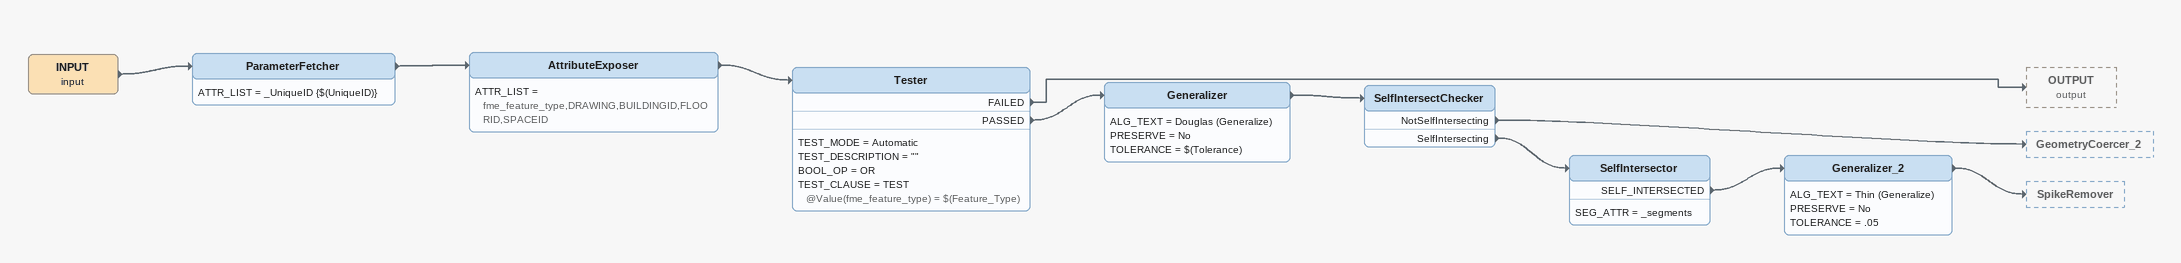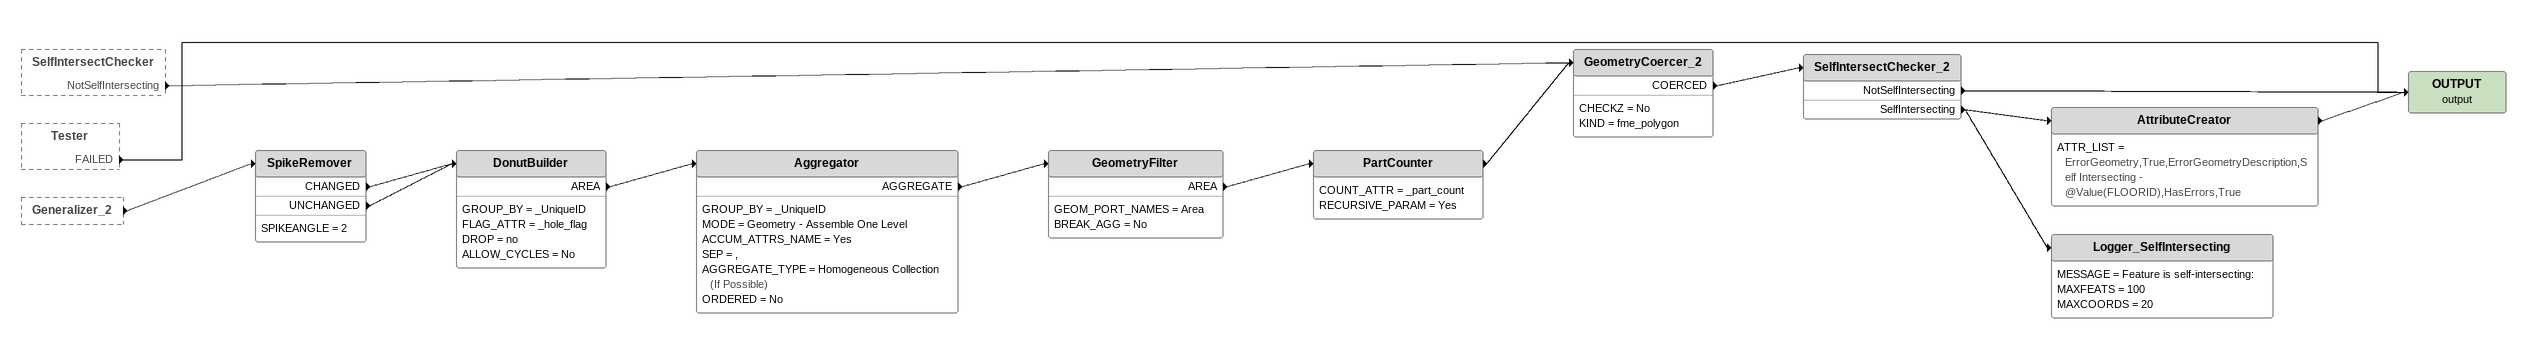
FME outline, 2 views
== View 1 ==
INPUT (input)
    -> ParameterFetcher
ParameterFetcher
    ATTR_LIST = _UniqueID {$(UniqueID)}
    -> AttributeExposer
AttributeExposer
    ATTR_LIST = fme_feature_type,DRAWING,BUILDINGID,FLOORID,SPACEID
    -> Tester
Tester
    TEST_MODE = Automatic
    TEST_DESCRIPTION = ""
    BOOL_OP = OR
    TEST_CLAUSE = TEST @Value(fme_feature_type) = $(Feature_Type)
    FAILED -> OUTPUT (output)
    PASSED -> Generalizer
Generalizer
    ALG_TEXT = Douglas (Generalize)
    PRESERVE = No
    TOLERANCE = $(Tolerance)
    -> SelfIntersectChecker
SelfIntersectChecker
    NotSelfIntersecting -> GeometryCoercer_2
    SelfIntersecting -> SelfIntersector
SelfIntersector
    SEG_ATTR = _segments
    SELF_INTERSECTED -> Generalizer_2
Generalizer_2
    ALG_TEXT = Thin (Generalize)
    PRESERVE = No
    TOLERANCE = .05
    -> SpikeRemover

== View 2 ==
SelfIntersectChecker [outside]
    NotSelfIntersecting -> GeometryCoercer_2
Tester [outside]
    FAILED -> OUTPUT (output)
Generalizer_2 [outside]
    -> SpikeRemover
SpikeRemover
    SPIKEANGLE = 2
    CHANGED -> DonutBuilder
    UNCHANGED -> DonutBuilder
DonutBuilder
    GROUP_BY = _UniqueID
    FLAG_ATTR = _hole_flag
    DROP = no
    ALLOW_CYCLES = No
    AREA -> Aggregator
Aggregator
    GROUP_BY = _UniqueID
    MODE = Geometry - Assemble One Level
    ACCUM_ATTRS_NAME = Yes
    SEP = ,
    AGGREGATE_TYPE = Homogeneous Collection (If Possible)
    ORDERED = No
    AGGREGATE -> GeometryFilter
GeometryFilter
    GEOM_PORT_NAMES = Area
    BREAK_AGG = No
    AREA -> PartCounter
PartCounter
    COUNT_ATTR = _part_count
    RECURSIVE_PARAM = Yes
    -> GeometryCoercer_2
GeometryCoercer_2
    CHECKZ = No
    KIND = fme_polygon
    COERCED -> SelfIntersectChecker_2
SelfIntersectChecker_2
    NotSelfIntersecting -> OUTPUT (output)
    SelfIntersecting -> Logger_SelfIntersecting
    SelfIntersecting -> AttributeCreator
AttributeCreator
    ATTR_LIST = ErrorGeometry,True,ErrorGeometryDescription,Self Intersecting - @Value(FLOORID),HasErrors,True
    -> OUTPUT (output)
OUTPUT (output)
Logger_SelfIntersecting
    MESSAGE = Feature is self-intersecting:
    MAXFEATS = 100
    MAXCOORDS = 20
